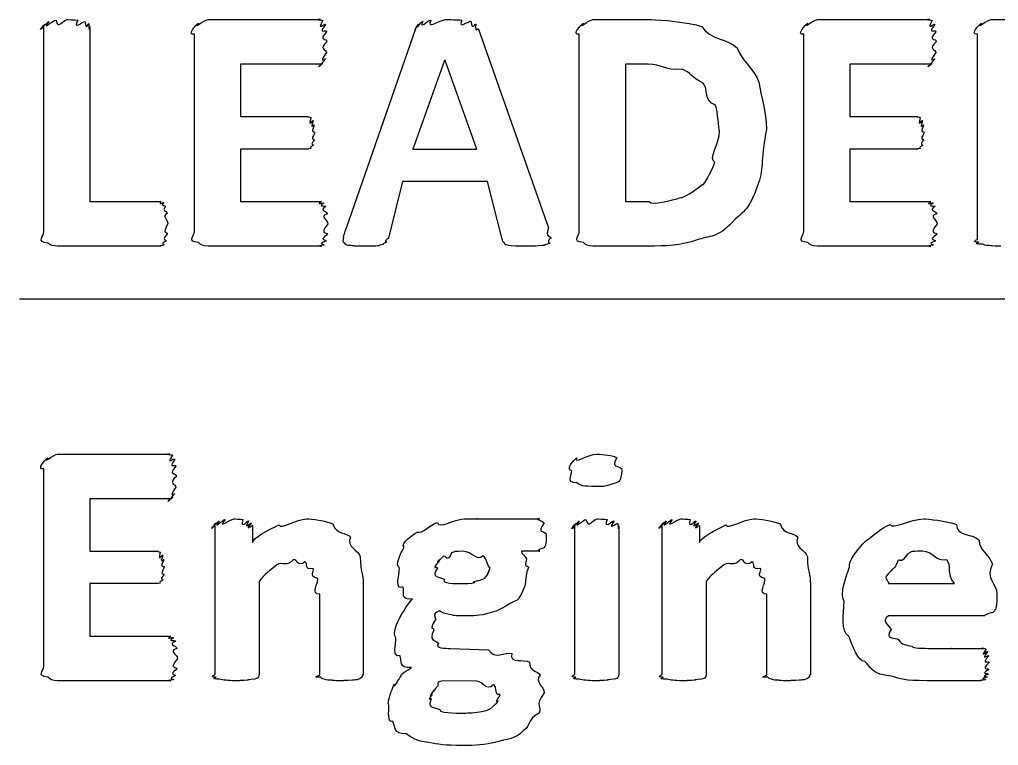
# Model space of a CAD drawing. Header units: millimetres. Extents: x 0 to 216, y 0 to 279.
# Drawn here: x 12.7 to 23.36, y 37.99 to 45.91 of the extents above; entities that cross this region are included whole.
import ezdxf

# ---------------------------------------------------------------- set-up
doc = ezdxf.new("R2010")
doc.units = ezdxf.units.MM
doc.layers.get('0').update_dxf_attribs({"linetype": 'CONTINUOUS'})

msp = doc.modelspace()

# ---------------------------------------------------------------- linework, layer by layer
at = {"color": 0}
for p, q in [((14.7533, 45.9066), (15.977, 45.9066)), ((18.9466, 45.9066), (19.575, 45.9066)), ((21.3913, 45.9066), (22.615, 45.9066)), ((23.2833, 45.9066), (23.9172, 45.9066)), ((12.9646, 43.597), (12.9646, 45.8294)), ((13.4662, 45.8294), (13.4662, 43.9222)), ((14.6044, 43.597), (14.6044, 45.7468)), ((16.2609, 43.6354), (17.016, 45.8075)), ((17.6995, 45.8018), (18.4602, 43.6354)), ((18.7978, 43.597), (18.7978, 45.7468)), ((21.2424, 43.597), (21.2424, 45.7468)), ((23.1345, 43.5144), (23.1345, 45.7468)), ((17.3302, 45.46), (16.9829, 44.4955)), ((17.3357, 45.46), (17.3302, 45.46)), ((17.683, 44.4955), (17.3357, 45.46)), ((15.977, 45.4215), (15.1061, 45.4215)), ((15.1061, 45.4215), (15.1061, 44.8483)), ((19.5475, 45.4215), (19.2994, 45.4215)), ((19.2994, 45.4215), (19.2994, 43.9222)), ((22.615, 45.4215), (21.7441, 45.4215)), ((21.7441, 45.4215), (21.7441, 44.8483)), ((15.1061, 44.8483), (15.8447, 44.8483)), ((21.7441, 44.8483), (22.4827, 44.8483)), ((20.3247, 44.6885), (20.3247, 44.6885)), ((20.8373, 44.7103), (20.8373, 44.7103)), ((15.8447, 44.4955), (15.1061, 44.4955)), ((15.1061, 44.4955), (15.1061, 43.9222)), ((16.9829, 44.4955), (17.683, 44.4955)), ((22.4827, 44.4955), (21.7441, 44.4955)), ((21.7441, 44.4955), (21.7441, 43.9222)), ((16.8727, 44.1427), (16.7184, 43.5254)), ((17.7987, 44.1427), (16.8727, 44.1427)), ((17.9586, 43.5144), (17.7987, 44.1427)), ((13.4662, 43.9222), (14.2379, 43.9222)), ((15.1061, 43.9222), (15.988, 43.9222)), ((19.2994, 43.9222), (19.5585, 43.9222)), ((21.7441, 43.9222), (22.626, 43.9222)), ((14.3151, 43.6852), (14.3151, 43.6852)), ((16.0596, 43.6795), (16.0596, 43.6795)), ((22.6977, 43.6795), (22.6977, 43.6795)), ((14.2379, 43.4372), (13.1134, 43.4372)), ((15.988, 43.4372), (14.7533, 43.4372)), ((19.5364, 43.4372), (18.9466, 43.4372)), ((22.626, 43.4372), (21.3913, 43.4372)), ((12.7, 42.8625), (203.2, 42.8625)), ((13.1134, 41.1688), (14.3371, 41.1688)), ((12.9646, 38.8592), (12.9646, 41.009)), ((19.2609, 40.9924), (19.2609, 40.9924)), ((14.3371, 40.6837), (13.4662, 40.6837)), ((13.4662, 40.6837), (13.4662, 40.1105)), ((17.8249, 40.4633), (18.3651, 40.4633)), ((14.8291, 38.771), (14.8291, 40.3916)), ((15.237, 40.3916), (15.237, 40.2043)), ((18.7482, 38.771), (18.7482, 40.386)), ((19.2278, 40.386), (19.2278, 38.771)), ((19.7005, 38.771), (19.7005, 40.3916)), ((20.1083, 40.3916), (20.1083, 40.2043)), ((18.4368, 40.2869), (18.4368, 40.2869)), ((13.4662, 40.1105), (14.2048, 40.1105)), ((18.3651, 40.1105), (18.1667, 40.1105)), ((17.8249, 39.9341), (17.8249, 39.9341)), ((15.3086, 39.7852), (15.3086, 38.7657)), ((20.18, 39.7852), (20.18, 38.7657)), ((14.2048, 39.7577), (13.4662, 39.7577)), ((13.4662, 39.7577), (13.4662, 39.1844)), ((16.4441, 39.7524), (16.4441, 38.771)), ((21.3155, 39.7524), (21.3155, 38.771)), ((22.1671, 39.7577), (22.8837, 39.7577)), ((15.9701, 38.7657), (15.9701, 39.642)), ((20.8414, 38.7657), (20.8414, 39.642)), ((23.3467, 39.6476), (23.3467, 39.5704)), ((23.1979, 39.4049), (22.1671, 39.4049)), ((13.4662, 39.1844), (14.3481, 39.1844)), ((17.395, 39.0521), (17.8084, 39.0356)), ((14.4198, 38.9421), (14.4198, 38.9421)), ((14.3481, 38.6994), (13.1134, 38.6994)), ((17.6816, 38.6941), (17.3398, 38.6994)), ((17.9352, 38.5505), (17.9352, 38.5505))]:
    msp.add_line(p, q, dxfattribs=at)
for points in [[(12.9646, 45.8294), (12.8764, 45.7482), (12.9673, 45.8488), (12.9756, 45.8569)], [(12.9756, 45.8569), (12.8943, 45.7659), (13.0004, 45.8763), (13.0197, 45.8844)], [(13.0197, 45.8844), (12.9315, 45.781), (13.0638, 45.8971), (13.0969, 45.901)], [(13.0969, 45.901), (13.1148, 45.7881), (13.1699, 45.9066), (13.2182, 45.9066)], [(13.2182, 45.9066), (13.2099, 45.9066), (13.3036, 45.9038), (13.3339, 45.901)], [(13.3339, 45.901), (13.2733, 45.781), (13.3918, 45.8914), (13.4111, 45.8844)], [(13.4111, 45.8844), (13.4304, 45.7701), (13.4469, 45.8735), (13.4552, 45.8625)], [(13.4552, 45.8625), (13.4455, 45.7482), (13.4662, 45.8403), (13.4662, 45.8294)], [(14.6044, 45.7468), (14.5162, 45.7369), (14.6182, 45.8417), (14.6485, 45.8682)], [(14.6485, 45.8682), (14.5741, 45.7881), (14.7119, 45.9066), (14.7533, 45.9066)], [(15.977, 45.9066), (15.9122, 45.9066), (15.9963, 45.9024), (16.0045, 45.8957)], [(16.0045, 45.8957), (15.9301, 45.7743), (16.0238, 45.8735), (16.0321, 45.8516)], [(17.016, 45.8075), (16.9802, 45.744), (17.0326, 45.8459), (17.0436, 45.8569)], [(17.0436, 45.8569), (17.0022, 45.7701), (17.0711, 45.8819), (17.0932, 45.89)], [(17.0932, 45.89), (17.0463, 45.7853), (17.1442, 45.901), (17.1814, 45.901)], [(17.1814, 45.901), (17.1235, 45.7881), (17.2751, 45.9066), (17.3413, 45.9066)], [(17.3413, 45.9066), (17.3812, 45.9066), (17.4735, 45.9038), (17.5176, 45.901)], [(17.5176, 45.901), (17.4694, 45.7853), (17.5948, 45.8971), (17.6168, 45.89)], [(17.6168, 45.89), (17.6348, 45.7701), (17.6609, 45.8706), (17.672, 45.8569)], [(17.672, 45.8569), (17.6568, 45.744), (17.6912, 45.8265), (17.6995, 45.8018)], [(18.7978, 45.7468), (18.7096, 45.7369), (18.8116, 45.8417), (18.8419, 45.8682)], [(18.8419, 45.8682), (18.7675, 45.7881), (18.9053, 45.9066), (18.9466, 45.9066)], [(19.575, 45.9066), (19.6825, 45.9066), (19.9802, 45.8805), (20.1318, 45.8294)], [(21.2424, 45.7468), (21.1542, 45.7369), (21.2562, 45.8417), (21.2865, 45.8682)], [(21.2865, 45.8682), (21.2121, 45.7881), (21.3499, 45.9066), (21.3913, 45.9066)], [(22.615, 45.9066), (22.5502, 45.9066), (22.6343, 45.9024), (22.6425, 45.8957)], [(22.6425, 45.8957), (22.5681, 45.7743), (22.6618, 45.8735), (22.6701, 45.8516)], [(23.1345, 45.7468), (23.0463, 45.7412), (23.1483, 45.8459), (23.1786, 45.8682)], [(23.1786, 45.8682), (23.1042, 45.7881), (23.242, 45.9066), (23.2833, 45.9066)], [(16.0321, 45.8516), (15.9453, 45.7331), (16.0431, 45.8075), (16.0431, 45.7743)], [(16.0431, 45.7743), (15.9494, 45.671), (16.0486, 45.708), (16.0486, 45.6639)], [(20.1318, 45.8294), (20.2227, 45.6861), (20.4143, 45.6999), (20.5176, 45.5979)], [(22.6701, 45.8516), (22.5833, 45.7331), (22.6811, 45.8075), (22.6811, 45.7743)], [(22.6811, 45.7743), (22.5874, 45.671), (22.6866, 45.708), (22.6866, 45.6639)], [(16.0486, 45.6639), (15.9494, 45.5828), (16.0459, 45.5814), (16.0431, 45.5482)], [(22.6866, 45.6639), (22.5874, 45.5828), (22.6839, 45.5814), (22.6811, 45.5482)], [(16.0431, 45.5482), (15.9453, 45.4021), (16.039, 45.4946), (16.0321, 45.4766)], [(20.5176, 45.5979), (20.5466, 45.4836), (20.6995, 45.3732), (20.7546, 45.2229)], [(22.6811, 45.5482), (22.5833, 45.4021), (22.677, 45.4946), (22.6701, 45.4766)], [(16.0045, 45.4325), (15.9122, 45.3471), (15.988, 45.4215), (15.977, 45.4215)], [(16.0321, 45.4766), (15.9301, 45.3665), (16.0155, 45.4434), (16.0045, 45.4325)], [(22.6425, 45.4325), (22.5502, 45.3471), (22.626, 45.4215), (22.615, 45.4215)], [(22.6701, 45.4766), (22.5681, 45.3665), (22.6536, 45.4434), (22.6425, 45.4325)], [(19.9168, 45.3665), (19.7156, 45.3471), (19.7018, 45.4215), (19.5475, 45.4215)], [(20.1483, 45.212), (20.0215, 45.2741), (20.0119, 45.3291), (19.9168, 45.3665)], [(20.7546, 45.2229), (20.7739, 45.0688), (20.8373, 44.9047), (20.8373, 44.7103)], [(20.2806, 44.9749), (20.1428, 45.0247), (20.2103, 45.146), (20.1483, 45.212)], [(20.3247, 44.6885), (20.315, 44.7269), (20.3095, 44.8867), (20.2806, 44.9749)], [(15.8447, 44.8483), (15.824, 44.8483), (15.864, 44.8441), (15.8722, 44.8374)], [(15.8722, 44.8374), (15.8419, 44.716), (15.8915, 44.8179), (15.8998, 44.8042)], [(15.8998, 44.8042), (15.8571, 44.6899), (15.9108, 44.7767), (15.9108, 44.7544)], [(22.4827, 44.8483), (22.462, 44.8483), (22.502, 44.8441), (22.5103, 44.8374)], [(22.5103, 44.8374), (22.48, 44.716), (22.5296, 44.8179), (22.5378, 44.8042)], [(22.5378, 44.8042), (22.4951, 44.6899), (22.5488, 44.7767), (22.5488, 44.7544)], [(15.9108, 44.7544), (15.8612, 44.6458), (15.9163, 44.7051), (15.9163, 44.6719)], [(20.2751, 44.3523), (20.1979, 44.377), (20.3247, 44.559), (20.3247, 44.6885)], [(20.8373, 44.7103), (20.7739, 44.4101), (20.807, 44.2874), (20.7491, 44.1262)], [(22.5488, 44.7544), (22.4992, 44.6458), (22.5544, 44.7051), (22.5544, 44.6719)], [(15.9108, 44.5893), (15.8571, 44.5354), (15.9067, 44.5477), (15.8998, 44.534)], [(15.9163, 44.6719), (15.8612, 44.5795), (15.9136, 44.6112), (15.9108, 44.5893)], [(22.5488, 44.5893), (22.4951, 44.5354), (22.5447, 44.5477), (22.5378, 44.534)], [(22.5544, 44.6719), (22.4992, 44.5795), (22.5516, 44.6112), (22.5488, 44.5893)], [(15.8722, 44.5012), (15.824, 44.4955), (15.8557, 44.4955), (15.8447, 44.4955)], [(15.8998, 44.534), (15.8419, 44.5064), (15.8833, 44.5079), (15.8722, 44.5012)], [(22.5103, 44.5012), (22.462, 44.4955), (22.4937, 44.4955), (22.4827, 44.4955)], [(22.5378, 44.534), (22.48, 44.5064), (22.5213, 44.5079), (22.5103, 44.5012)], [(20.1373, 44.1096), (20.1345, 44.0683), (20.2448, 44.2556), (20.2751, 44.3523)], [(19.9003, 43.9663), (19.892, 43.9402), (20.0739, 44.0461), (20.1373, 44.1096)], [(20.7491, 44.1262), (20.6568, 43.852), (20.6058, 43.8312), (20.4956, 43.7293)], [(19.5585, 43.9222), (19.5874, 43.8781), (19.8079, 43.936), (19.9003, 43.9663)], [(14.2379, 43.9222), (14.2103, 43.8781), (14.2627, 43.918), (14.271, 43.9113)], [(14.271, 43.9113), (14.2282, 43.863), (14.2889, 43.8891), (14.293, 43.8672)], [(14.293, 43.8672), (14.2393, 43.8231), (14.3054, 43.8245), (14.3095, 43.7956)], [(15.988, 43.9222), (15.9191, 43.8781), (16.0073, 43.9166), (16.0155, 43.9057)], [(16.0155, 43.9057), (15.9384, 43.8587), (16.0335, 43.8849), (16.0376, 43.8672)], [(16.0376, 43.8672), (15.9494, 43.8231), (16.05, 43.8231), (16.0541, 43.79)], [(22.626, 43.9222), (22.5571, 43.8781), (22.6453, 43.9166), (22.6536, 43.9057)], [(22.6536, 43.9057), (22.5764, 43.8587), (22.6715, 43.8849), (22.6756, 43.8672)], [(22.6756, 43.8672), (22.5874, 43.8231), (22.688, 43.8231), (22.6921, 43.79)], [(14.3095, 43.7956), (14.2462, 43.7638), (14.3151, 43.7293), (14.3151, 43.6852)], [(16.0541, 43.79), (15.9563, 43.7596), (16.0596, 43.7236), (16.0596, 43.6795)], [(20.4956, 43.7293), (20.3192, 43.5321), (20.2503, 43.5557), (20.0932, 43.5088)], [(22.6921, 43.79), (22.5943, 43.7596), (22.6977, 43.7236), (22.6977, 43.6795)], [(14.3151, 43.6852), (14.2462, 43.5543), (14.3123, 43.5984), (14.3095, 43.5695)], [(16.0596, 43.6795), (15.9563, 43.5543), (16.0569, 43.597), (16.0541, 43.5638)], [(16.2333, 43.531), (16.2195, 43.5254), (16.2457, 43.5913), (16.2609, 43.6354)], [(18.4602, 43.6354), (18.4216, 43.5254), (18.4836, 43.5543), (18.4878, 43.5254)], [(22.6977, 43.6795), (22.5943, 43.5543), (22.6949, 43.597), (22.6921, 43.5638)], [(13.0087, 43.4703), (12.8764, 43.4841), (12.9646, 43.5377), (12.9646, 43.597)], [(14.3095, 43.5695), (14.2393, 43.495), (14.2999, 43.5144), (14.293, 43.4922)], [(14.6485, 43.4756), (14.5162, 43.488), (14.6044, 43.542), (14.6044, 43.597)], [(16.0541, 43.5638), (15.9494, 43.4922), (16.0445, 43.5102), (16.0376, 43.4922)], [(16.2443, 43.4703), (16.2126, 43.4728), (16.2292, 43.5046), (16.2333, 43.531)], [(16.7184, 43.5254), (16.6536, 43.477), (16.7073, 43.4922), (16.6963, 43.4813)], [(17.9807, 43.4756), (17.9614, 43.4728), (17.9655, 43.4993), (17.9586, 43.5144)], [(18.4878, 43.5254), (18.4285, 43.4703), (18.485, 43.4785), (18.4712, 43.4647)], [(18.8419, 43.4756), (18.7096, 43.488), (18.7978, 43.542), (18.7978, 43.597)], [(20.0932, 43.5088), (19.8892, 43.4372), (19.7528, 43.4372), (19.5364, 43.4372)], [(21.2865, 43.4756), (21.1542, 43.488), (21.2424, 43.542), (21.2424, 43.597)], [(22.6921, 43.5638), (22.5874, 43.4922), (22.6825, 43.5102), (22.6756, 43.4922)], [(23.1455, 43.4813), (23.0463, 43.477), (23.1345, 43.5031), (23.1345, 43.5144)], [(13.1134, 43.4372), (13.0528, 43.4372), (13.0376, 43.4481), (13.0087, 43.4703)], [(14.271, 43.4481), (14.2103, 43.4372), (14.2517, 43.4372), (14.2379, 43.4372)], [(14.293, 43.4922), (14.2282, 43.4552), (14.282, 43.459), (14.271, 43.4481)], [(14.7533, 43.4372), (14.6926, 43.4372), (14.6775, 43.4495), (14.6485, 43.4756)], [(16.0155, 43.4481), (15.9191, 43.4372), (15.999, 43.4372), (15.988, 43.4372)], [(16.0376, 43.4922), (15.9384, 43.4552), (16.0266, 43.459), (16.0155, 43.4481)], [(16.316, 43.4428), (16.2388, 43.4439), (16.2581, 43.4552), (16.2443, 43.4703)], [(16.4483, 43.4372), (16.305, 43.4372), (16.3491, 43.4386), (16.316, 43.4428)], [(16.5806, 43.4372), (16.5323, 43.4372), (16.5034, 43.4372), (16.4483, 43.4372)], [(16.6577, 43.4538), (16.5985, 43.44), (16.6136, 43.44), (16.5806, 43.4372)], [(16.6963, 43.4813), (16.6357, 43.4552), (16.6756, 43.4605), (16.6577, 43.4538)], [(18.0192, 43.4481), (17.9765, 43.4509), (17.9875, 43.4647), (17.9807, 43.4756)], [(18.1019, 43.4372), (18.0137, 43.44), (18.0371, 43.4439), (18.0192, 43.4481)], [(18.2507, 43.4372), (18.0867, 43.4372), (18.1378, 43.4372), (18.1019, 43.4372)], [(18.394, 43.4428), (18.3293, 43.4372), (18.3128, 43.4372), (18.2507, 43.4372)], [(18.4712, 43.4647), (18.3996, 43.4439), (18.4299, 43.4453), (18.394, 43.4428)], [(18.9466, 43.4372), (18.886, 43.4372), (18.8709, 43.4495), (18.8419, 43.4756)], [(21.3913, 43.4372), (21.3306, 43.4372), (21.3155, 43.4495), (21.2865, 43.4756)], [(22.6536, 43.4481), (22.5571, 43.4372), (22.637, 43.4372), (22.626, 43.4372)], [(22.6756, 43.4922), (22.5764, 43.4552), (22.6646, 43.459), (22.6536, 43.4481)], [(23.1896, 43.459), (23.0642, 43.459), (23.1565, 43.4728), (23.1455, 43.4813)], [(23.2613, 43.4428), (23.2186, 43.4439), (23.2076, 43.4509), (23.1896, 43.459)], [(23.3881, 43.4372), (23.2806, 43.4372), (23.2944, 43.4386), (23.2613, 43.4428)], [(13.0087, 41.1304), (12.9343, 41.0503), (13.0721, 41.1688), (13.1134, 41.1688)], [(14.3371, 41.1688), (14.2723, 41.1688), (14.3564, 41.1649), (14.3647, 41.1579)], [(18.7702, 41.1304), (18.7234, 41.0503), (18.8832, 41.1688), (18.9907, 41.1688)], [(18.9907, 41.1688), (19.0541, 41.1688), (19.1685, 41.1551), (19.2057, 41.1304)], [(12.9646, 41.009), (12.8764, 40.9995), (12.9784, 41.1043), (13.0087, 41.1304)], [(14.3647, 41.1579), (14.2903, 41.0365), (14.3839, 41.1357), (14.3922, 41.1138)], [(14.3922, 41.1138), (14.3054, 40.9952), (14.4032, 41.0697), (14.4032, 41.0365)], [(18.7151, 40.9871), (18.6462, 40.9995), (18.7331, 41.1043), (18.7702, 41.1304)], [(19.2057, 41.1304), (19.1286, 40.9995), (19.2609, 41.0587), (19.2609, 40.9924)], [(14.4032, 41.0365), (14.3095, 40.9332), (14.4088, 40.9706), (14.4088, 40.9265)], [(18.7702, 40.8548), (18.6462, 40.8672), (18.7151, 40.9236), (18.7151, 40.9871)], [(19.2609, 40.9924), (19.2457, 40.8672), (19.2402, 40.8795), (19.2002, 40.8548)], [(14.4088, 40.9265), (14.3095, 40.845), (14.406, 40.8436), (14.4032, 40.8107)], [(18.9852, 40.816), (18.8378, 40.816), (18.8061, 40.8284), (18.7702, 40.8548)], [(19.2002, 40.8548), (19.0514, 40.816), (19.0913, 40.816), (18.9852, 40.816)], [(14.3922, 40.7388), (14.2903, 40.6287), (14.3757, 40.706), (14.3647, 40.6947)], [(14.4032, 40.8107), (14.3054, 40.6647), (14.3991, 40.7568), (14.3922, 40.7388)], [(14.3647, 40.6947), (14.2723, 40.6093), (14.3481, 40.6837), (14.3371, 40.6837)], [(14.8291, 40.3916), (14.7491, 40.3091), (14.8318, 40.411), (14.8401, 40.4192)], [(14.8401, 40.4192), (14.7643, 40.3271), (14.858, 40.4372), (14.8732, 40.4414)], [(14.8732, 40.4414), (14.7974, 40.338), (14.9131, 40.4537), (14.9393, 40.458)], [(14.9393, 40.458), (14.8483, 40.3447), (14.9958, 40.4633), (15.033, 40.4633)], [(15.033, 40.4633), (15.044, 40.4633), (15.1061, 40.4604), (15.1322, 40.458)], [(15.1322, 40.458), (15.0992, 40.338), (15.1832, 40.4481), (15.1984, 40.4414)], [(15.1984, 40.4414), (15.1281, 40.3271), (15.2218, 40.4301), (15.226, 40.4192)], [(15.226, 40.4192), (15.1391, 40.3091), (15.237, 40.4026), (15.237, 40.3916)], [(15.5236, 40.3973), (15.5429, 40.3447), (15.7193, 40.4633), (15.8268, 40.4633)], [(15.8268, 40.4633), (15.8819, 40.4633), (16.0362, 40.4442), (16.1134, 40.4082)], [(17.0312, 40.32), (17.0918, 40.2978), (17.1662, 40.4026), (17.2516, 40.4248)], [(17.2516, 40.4248), (17.2641, 40.3447), (17.4349, 40.4633), (17.5383, 40.4633)], [(17.5383, 40.4633), (17.5397, 40.4633), (17.6444, 40.4633), (17.6926, 40.4633)], [(17.6926, 40.4633), (17.6348, 40.4633), (17.7836, 40.4633), (17.8249, 40.4633)], [(18.3651, 40.4633), (18.2893, 40.4633), (18.3996, 40.4481), (18.4147, 40.4192)], [(18.4147, 40.4192), (18.3183, 40.2897), (18.4368, 40.349), (18.4368, 40.2869)], [(18.7482, 40.386), (18.6683, 40.3049), (18.751, 40.4054), (18.7592, 40.4139)], [(18.7592, 40.4139), (18.6834, 40.3229), (18.7785, 40.4329), (18.7978, 40.4414)], [(18.7978, 40.4414), (18.7206, 40.338), (18.8391, 40.4537), (18.8695, 40.458)], [(18.8695, 40.458), (18.8998, 40.3447), (18.9425, 40.4633), (18.9907, 40.4633)], [(18.9907, 40.4633), (18.9921, 40.4633), (19.0707, 40.4604), (19.101, 40.458)], [(19.101, 40.458), (19.0541, 40.338), (19.1589, 40.4481), (19.1782, 40.4414)], [(19.1782, 40.4414), (19.0913, 40.3229), (19.2085, 40.4248), (19.2168, 40.4139)], [(19.2168, 40.4139), (19.2236, 40.3049), (19.2278, 40.3973), (19.2278, 40.386)], [(19.7005, 40.3916), (19.6205, 40.3091), (19.7032, 40.411), (19.7115, 40.4192)], [(19.7115, 40.4192), (19.6357, 40.3271), (19.7294, 40.4372), (19.7445, 40.4414)], [(19.7445, 40.4414), (19.6687, 40.338), (19.7845, 40.4537), (19.8107, 40.458)], [(19.8107, 40.458), (19.7197, 40.3447), (19.8672, 40.4633), (19.9044, 40.4633)], [(19.9044, 40.4633), (19.9154, 40.4633), (19.9774, 40.4604), (20.0036, 40.458)], [(20.0036, 40.458), (19.9705, 40.338), (20.0546, 40.4481), (20.0697, 40.4414)], [(20.0697, 40.4414), (19.9995, 40.3271), (20.0932, 40.4301), (20.0973, 40.4192)], [(20.0973, 40.4192), (20.0105, 40.3091), (20.1083, 40.4026), (20.1083, 40.3916)], [(20.395, 40.3973), (20.4143, 40.3447), (20.5907, 40.4633), (20.6981, 40.4633)], [(20.6981, 40.4633), (20.7532, 40.4633), (20.9076, 40.4442), (20.9848, 40.4082)], [(22.1837, 40.4026), (22.1947, 40.3447), (22.411, 40.4633), (22.5475, 40.4633)], [(22.5475, 40.4633), (22.5874, 40.4633), (22.8065, 40.4428), (22.9058, 40.4026)], [(15.237, 40.2043), (15.2342, 40.2565), (15.4271, 40.3532), (15.5236, 40.3973)], [(16.1134, 40.4082), (16.1575, 40.2759), (16.2581, 40.3271), (16.3063, 40.265)], [(16.8879, 40.1546), (16.8493, 40.2057), (16.9678, 40.2759), (17.0312, 40.32)], [(20.1083, 40.2043), (20.1056, 40.2565), (20.2985, 40.3532), (20.395, 40.3973)], [(20.9848, 40.4082), (21.0289, 40.2759), (21.1294, 40.3271), (21.1777, 40.265)], [(21.9136, 40.2209), (21.9811, 40.265), (22.0762, 40.3613), (22.1837, 40.4026)], [(22.9058, 40.4026), (22.9071, 40.265), (23.0904, 40.3049), (23.1538, 40.2318)], [(16.3063, 40.265), (16.2567, 40.1507), (16.3917, 40.1299), (16.411, 40.0498)], [(18.4368, 40.2869), (18.4368, 40.1655), (18.4285, 40.1782), (18.4147, 40.1493)], [(21.1777, 40.265), (21.1281, 40.1507), (21.2631, 40.1299), (21.2824, 40.0498)], [(21.7427, 39.9397), (21.7165, 39.9891), (21.8392, 40.1436), (21.9136, 40.2209)], [(23.1538, 40.2318), (23.1538, 40.1175), (23.2668, 40.072), (23.2971, 39.9729)], [(14.2048, 40.1105), (14.1841, 40.1105), (14.2241, 40.1066), (14.2324, 40.0995)], [(14.2324, 40.0995), (14.2021, 39.9782), (14.2517, 40.0801), (14.2599, 40.0664)], [(16.8383, 39.9288), (16.7831, 39.9563), (16.8548, 40.0886), (16.8879, 40.1546)], [(17.406, 40.0939), (17.3633, 39.9743), (17.3426, 40.0734), (17.3178, 40.0554)], [(17.5328, 40.1105), (17.4336, 40.1105), (17.4418, 40.1052), (17.406, 40.0939)], [(17.7478, 40.0611), (17.6899, 39.9919), (17.6237, 40.1105), (17.5328, 40.1105)], [(18.1667, 40.1105), (18.1639, 40.0844), (18.2108, 40.0569), (18.2218, 40.0279)], [(18.4147, 40.1493), (18.2893, 40.1105), (18.383, 40.1105), (18.3651, 40.1105)], [(22.5364, 40.1105), (22.378, 40.1105), (22.4207, 40.101), (22.3766, 40.083)], [(22.801, 40.017), (22.6756, 39.9919), (22.6536, 40.1105), (22.5364, 40.1105)], [(14.2599, 40.0664), (14.2172, 39.9521), (14.271, 40.0389), (14.271, 40.017)], [(14.271, 40.017), (14.2214, 39.908), (14.2765, 39.9673), (14.2765, 39.9341)], [(15.6834, 40.0223), (15.6132, 39.9341), (15.5636, 40.0018), (15.5015, 39.9616)], [(15.8102, 39.9948), (15.7193, 39.9341), (15.7303, 40.0223), (15.6834, 40.0223)], [(15.8984, 39.9232), (15.7937, 39.9009), (15.8461, 39.9796), (15.8102, 39.9948)], [(16.411, 40.0498), (16.4138, 39.8709), (16.4441, 39.8695), (16.4441, 39.7524)], [(17.2682, 40.0004), (17.1759, 39.8971), (17.2516, 39.9535), (17.2516, 39.9288)], [(17.3178, 40.0554), (17.1979, 39.9411), (17.2792, 40.0223), (17.2682, 40.0004)], [(17.8249, 39.9341), (17.7932, 39.9302), (17.7987, 40.0308), (17.7478, 40.0611)], [(18.2218, 40.0279), (18.1901, 39.908), (18.2438, 39.9673), (18.2438, 39.9341)], [(20.5548, 40.0223), (20.4845, 39.9341), (20.4349, 40.0018), (20.3729, 39.9616)], [(20.6816, 39.9948), (20.5907, 39.9341), (20.6017, 40.0223), (20.5548, 40.0223)], [(20.7698, 39.9232), (20.6651, 39.9009), (20.7174, 39.9796), (20.6816, 39.9948)], [(21.2824, 40.0498), (21.2852, 39.8709), (21.3155, 39.8695), (21.3155, 39.7524)], [(22.2663, 40.0057), (22.2305, 39.8928), (22.2126, 39.9397), (22.1947, 39.8956)], [(22.3766, 40.083), (22.2898, 39.9563), (22.2953, 40.0389), (22.2663, 40.0057)], [(22.8837, 39.7577), (22.7928, 39.8681), (22.8589, 39.9535), (22.801, 40.017)], [(14.2765, 39.9341), (14.2214, 39.842), (14.2737, 39.8734), (14.271, 39.8515)], [(15.5015, 39.9616), (15.3706, 39.853), (15.3748, 39.8625), (15.3086, 39.7852)], [(15.948, 39.8127), (15.8378, 39.8378), (15.9205, 39.8928), (15.8984, 39.9232)], [(16.8768, 39.7245), (16.7831, 39.6723), (16.8383, 39.8473), (16.8383, 39.9288)], [(17.2516, 39.9288), (17.1759, 39.8198), (17.2765, 39.835), (17.3288, 39.8018)], [(17.8029, 39.8681), (17.7932, 39.853), (17.8249, 39.9122), (17.8249, 39.9341)], [(18.2438, 39.9341), (18.1901, 39.7909), (18.2273, 39.7743), (18.1942, 39.7083)], [(20.3729, 39.9616), (20.242, 39.853), (20.2461, 39.8625), (20.18, 39.7852)], [(20.8194, 39.8127), (20.7091, 39.8378), (20.7918, 39.8928), (20.7698, 39.9232)], [(21.682, 39.5647), (21.6352, 39.6505), (21.7013, 39.8293), (21.7427, 39.9397)], [(22.1947, 39.8956), (22.0803, 39.8046), (22.1699, 39.8046), (22.1671, 39.7577)], [(23.2971, 39.9729), (23.2158, 39.8018), (23.3467, 39.7648), (23.3467, 39.6476)], [(14.2599, 39.7965), (14.2021, 39.7686), (14.2434, 39.7701), (14.2324, 39.7633)], [(14.271, 39.8515), (14.2172, 39.7979), (14.2668, 39.8103), (14.2599, 39.7965)], [(15.9701, 39.642), (15.8626, 39.6363), (15.9618, 39.7715), (15.948, 39.8127)], [(17.3288, 39.8018), (17.2792, 39.7577), (17.4501, 39.7577), (17.5383, 39.7577)], [(17.6596, 39.7686), (17.6017, 39.7757), (17.7257, 39.7923), (17.7478, 39.8074)], [(17.7478, 39.8074), (17.7671, 39.8089), (17.7919, 39.8459), (17.8029, 39.8681)], [(20.8414, 39.642), (20.7339, 39.6363), (20.8332, 39.7715), (20.8194, 39.8127)], [(14.2324, 39.7633), (14.1841, 39.7577), (14.2159, 39.7577), (14.2048, 39.7577)], [(16.9816, 39.5923), (16.8341, 39.5661), (16.9017, 39.6723), (16.8768, 39.7245)], [(17.5383, 39.7577), (17.5328, 39.7577), (17.6265, 39.7605), (17.6596, 39.7686)], [(18.1942, 39.7083), (18.124, 39.54), (18.113, 39.587), (18.0509, 39.5429)], [(16.8493, 39.3996), (16.8231, 39.3569), (16.9265, 39.5372), (16.9816, 39.5923)], [(21.7372, 39.1791), (21.6352, 39.2465), (21.682, 39.4173), (21.682, 39.5647)], [(23.3467, 39.5704), (23.3329, 39.46), (23.3316, 39.4727), (23.3026, 39.4437)], [(17.2737, 39.46), (17.1759, 39.4159), (17.2434, 39.4021), (17.2296, 39.3665)], [(17.3839, 39.4215), (17.3343, 39.4272), (17.2985, 39.4451), (17.2737, 39.46)], [(18.0509, 39.5429), (17.8814, 39.4518), (17.9131, 39.4628), (17.8249, 39.4381)], [(16.7997, 39.1679), (16.7569, 39.2134), (16.8162, 39.3291), (16.8493, 39.3996)], [(17.2296, 39.3665), (17.1497, 39.2285), (17.2131, 39.2949), (17.2131, 39.2508)], [(17.5383, 39.4049), (17.4336, 39.4049), (17.4349, 39.4106), (17.3839, 39.4215)], [(17.8249, 39.4381), (17.7092, 39.4049), (17.6444, 39.4049), (17.5383, 39.4049)], [(22.1671, 39.4049), (22.0762, 39.3499), (22.1754, 39.3002), (22.1947, 39.2561)], [(23.3026, 39.4437), (23.1607, 39.4049), (23.242, 39.4049), (23.1979, 39.4049)], [(17.2131, 39.2508), (17.1497, 39.1294), (17.2296, 39.1474), (17.2627, 39.1072)], [(22.1947, 39.2561), (22.1134, 39.1432), (22.2402, 39.1749), (22.2774, 39.146)], [(14.3481, 39.1844), (14.2792, 39.1403), (14.3674, 39.1791), (14.3757, 39.1679)], [(14.3757, 39.1679), (14.2985, 39.1213), (14.3936, 39.1474), (14.3977, 39.1294)], [(16.8438, 38.9749), (16.7569, 38.9421), (16.7997, 39.0977), (16.7997, 39.1679)], [(21.9081, 38.9089), (21.8309, 38.9117), (21.7771, 39.0715), (21.7372, 39.1791)], [(22.2774, 39.146), (22.3049, 39.0853), (22.3614, 39.0924), (22.4207, 39.0744)], [(14.3977, 39.1294), (14.3095, 39.0853), (14.4102, 39.0853), (14.4143, 39.0521)], [(14.4143, 39.0521), (14.3164, 39.0218), (14.4198, 38.9862), (14.4198, 38.9421)], [(17.2627, 39.1072), (17.2158, 39.0521), (17.3398, 39.0521), (17.395, 39.0521)], [(17.8084, 39.0356), (17.8773, 38.9199), (17.9875, 39.019), (18.0619, 38.9971)], [(22.4207, 39.0744), (22.4221, 39.0521), (22.5488, 39.0521), (22.6301, 39.0521)], [(22.6301, 39.0521), (22.7046, 39.0521), (22.7873, 39.0521), (22.8506, 39.0521)], [(22.8506, 39.0521), (22.8299, 39.0521), (22.9664, 39.0521), (23.0105, 39.0521)], [(23.0105, 39.0521), (23.0394, 39.0521), (23.0959, 39.0521), (23.1262, 39.0521)], [(23.1262, 39.0521), (23.1014, 39.0521), (23.1841, 39.0521), (23.2034, 39.0521)], [(23.2034, 39.0521), (23.1317, 39.0521), (23.2227, 39.0493), (23.231, 39.0469)], [(23.231, 39.0469), (23.1455, 38.9269), (23.2434, 39.0331), (23.2475, 39.019)], [(14.4198, 38.9421), (14.3164, 38.8165), (14.417, 38.8592), (14.4143, 38.8264)], [(16.9706, 38.8426), (16.8162, 38.8278), (16.8727, 38.9199), (16.8438, 38.9749)], [(18.0619, 38.9971), (18.0289, 38.8758), (18.2025, 38.9435), (18.2549, 38.9033)], [(23.2475, 39.019), (23.1565, 38.9008), (23.2585, 38.9915), (23.2585, 38.9696)], [(23.2585, 38.9696), (23.1607, 38.8606), (23.264, 38.9269), (23.264, 38.898)], [(13.0087, 38.7382), (12.8764, 38.7505), (12.9646, 38.8041), (12.9646, 38.8592)], [(14.4143, 38.8264), (14.3095, 38.7544), (14.4046, 38.7724), (14.3977, 38.7544)], [(16.8603, 38.7544), (16.83, 38.7657), (16.9292, 38.8126), (16.9706, 38.8426)], [(18.2549, 38.9033), (18.2494, 38.7946), (18.3444, 38.8151), (18.3706, 38.76)], [(22.1947, 38.7491), (21.9811, 38.7685), (21.9852, 38.8387), (21.9081, 38.9089)], [(23.2585, 38.8207), (23.1565, 38.7615), (23.2558, 38.7847), (23.253, 38.771)], [(23.264, 38.898), (23.1607, 38.8013), (23.2613, 38.8426), (23.2585, 38.8207)], [(13.1134, 38.6994), (13.0528, 38.6994), (13.0376, 38.7117), (13.0087, 38.7382)], [(14.3757, 38.7103), (14.2792, 38.6994), (14.3591, 38.6994), (14.3481, 38.6994)], [(14.3977, 38.7544), (14.2985, 38.7174), (14.3867, 38.7216), (14.3757, 38.7103)], [(14.8401, 38.7382), (14.7491, 38.7354), (14.8291, 38.76), (14.8291, 38.771)], [(14.8787, 38.716), (14.7643, 38.7174), (14.847, 38.7297), (14.8401, 38.7382)], [(14.9503, 38.705), (14.9187, 38.7064), (14.8966, 38.7117), (14.8787, 38.716)], [(15.259, 38.716), (15.135, 38.7064), (15.2149, 38.7078), (15.1819, 38.705)], [(15.2976, 38.7382), (15.2893, 38.7174), (15.2769, 38.723), (15.259, 38.716)], [(15.3086, 38.7657), (15.3045, 38.7325), (15.3045, 38.7449), (15.2976, 38.7382)], [(15.9811, 38.7382), (15.8626, 38.7325), (15.9701, 38.7544), (15.9701, 38.7657)], [(16.0197, 38.716), (15.9949, 38.7174), (15.988, 38.7297), (15.9811, 38.7382)], [(16.0914, 38.705), (16.0321, 38.7064), (16.0376, 38.7117), (16.0197, 38.716)], [(16.3945, 38.716), (16.3628, 38.7064), (16.3518, 38.7078), (16.3229, 38.705)], [(16.4331, 38.7382), (16.4, 38.7174), (16.4124, 38.723), (16.3945, 38.716)], [(16.4441, 38.771), (16.4138, 38.7354), (16.44, 38.7491), (16.4331, 38.7382)], [(16.7831, 38.6609), (16.768, 38.5893), (16.83, 38.7244), (16.8603, 38.7544)], [(18.3706, 38.76), (18.3045, 38.6856), (18.4147, 38.6415), (18.4147, 38.5671)], [(18.7592, 38.7382), (18.6683, 38.7354), (18.7482, 38.76), (18.7482, 38.771)], [(18.7978, 38.716), (18.6834, 38.7174), (18.7661, 38.7297), (18.7592, 38.7382)], [(18.8695, 38.705), (18.8378, 38.7064), (18.8157, 38.7117), (18.7978, 38.716)], [(19.1782, 38.716), (19.0541, 38.7064), (19.1341, 38.7078), (19.101, 38.705)], [(19.2168, 38.7382), (19.2085, 38.7174), (19.1961, 38.723), (19.1782, 38.716)], [(19.2278, 38.771), (19.2236, 38.7354), (19.2236, 38.7491), (19.2168, 38.7382)], [(19.7115, 38.7382), (19.6205, 38.7354), (19.7005, 38.76), (19.7005, 38.771)], [(19.7501, 38.716), (19.6357, 38.7174), (19.7183, 38.7297), (19.7115, 38.7382)], [(19.8217, 38.705), (19.79, 38.7064), (19.768, 38.7117), (19.7501, 38.716)], [(20.1304, 38.716), (20.0063, 38.7064), (20.0863, 38.7078), (20.0532, 38.705)], [(20.169, 38.7382), (20.1607, 38.7174), (20.1483, 38.723), (20.1304, 38.716)], [(20.18, 38.7657), (20.1759, 38.7325), (20.1759, 38.7449), (20.169, 38.7382)], [(20.8525, 38.7382), (20.7339, 38.7325), (20.8414, 38.7544), (20.8414, 38.7657)], [(20.8911, 38.716), (20.8662, 38.7174), (20.8594, 38.7297), (20.8525, 38.7382)], [(20.9627, 38.705), (20.9035, 38.7064), (20.909, 38.7117), (20.8911, 38.716)], [(21.2659, 38.716), (21.2342, 38.7064), (21.2232, 38.7078), (21.1942, 38.705)], [(21.3045, 38.7382), (21.2714, 38.7174), (21.2838, 38.723), (21.2659, 38.716)], [(21.3155, 38.771), (21.2852, 38.7354), (21.3114, 38.7491), (21.3045, 38.7382)], [(22.586, 38.6994), (22.327, 38.6994), (22.3077, 38.716), (22.1947, 38.7491)], [(23.2254, 38.7103), (23.1276, 38.6994), (23.1951, 38.6994), (23.1593, 38.6994)], [(23.242, 38.7382), (23.1428, 38.7174), (23.2324, 38.7216), (23.2254, 38.7103)], [(23.253, 38.771), (23.1538, 38.7354), (23.2489, 38.7491), (23.242, 38.7382)], [(15.0716, 38.6994), (14.9806, 38.6994), (14.9834, 38.7008), (14.9503, 38.705)], [(15.1819, 38.705), (15.073, 38.6994), (15.1157, 38.6994), (15.0716, 38.6994)], [(16.2071, 38.6994), (16.0941, 38.6994), (16.1244, 38.7008), (16.0914, 38.705)], [(16.3229, 38.705), (16.1864, 38.6994), (16.254, 38.6994), (16.2071, 38.6994)], [(16.739, 38.5505), (16.728, 38.5202), (16.7638, 38.6249), (16.7831, 38.6609)], [(17.2572, 38.6443), (17.1607, 38.5272), (17.2241, 38.6098), (17.2131, 38.5946)], [(17.3398, 38.6994), (17.202, 38.6814), (17.2792, 38.6637), (17.2572, 38.6443)], [(17.8635, 38.6553), (17.7753, 38.5755), (17.7588, 38.6913), (17.6816, 38.6941)], [(17.9352, 38.5505), (17.8663, 38.5272), (17.9104, 38.6306), (17.8635, 38.6553)], [(18.9907, 38.6994), (18.8998, 38.6994), (18.9025, 38.7008), (18.8695, 38.705)], [(19.101, 38.705), (18.9921, 38.6994), (19.0348, 38.6994), (18.9907, 38.6994)], [(19.943, 38.6994), (19.852, 38.6994), (19.8548, 38.7008), (19.8217, 38.705)], [(20.0532, 38.705), (19.9444, 38.6994), (19.9871, 38.6994), (19.943, 38.6994)], [(21.0785, 38.6994), (20.9655, 38.6994), (20.9958, 38.7008), (20.9627, 38.705)], [(21.1942, 38.705), (21.0578, 38.6994), (21.1253, 38.6994), (21.0785, 38.6994)], [(22.8231, 38.6994), (22.6756, 38.6994), (22.6701, 38.6994), (22.586, 38.6994)], [(23.016, 38.6994), (22.9402, 38.6994), (22.8961, 38.6994), (22.8231, 38.6994)], [(23.1593, 38.6994), (23.0546, 38.6994), (23.0739, 38.6994), (23.016, 38.6994)], [(16.7225, 38.4348), (16.706, 38.4457), (16.728, 38.5149), (16.739, 38.5505)], [(17.191, 38.5452), (17.1318, 38.4651), (17.1855, 38.5163), (17.1855, 38.5011)], [(17.1855, 38.5011), (17.1318, 38.3992), (17.2158, 38.4115), (17.2792, 38.3854)], [(17.2131, 38.5946), (17.1387, 38.4941), (17.1938, 38.5604), (17.191, 38.5452)], [(17.9131, 38.4789), (17.8663, 38.457), (17.9352, 38.5258), (17.9352, 38.5505)], [(18.4147, 38.5671), (18.3045, 38.4168), (18.3954, 38.4168), (18.3596, 38.3466)], [(16.7666, 38.2584), (16.706, 38.2252), (16.7225, 38.3727), (16.7225, 38.4348)], [(17.7312, 38.3632), (17.7822, 38.3688), (17.8222, 38.3907), (17.8525, 38.4129)], [(17.8525, 38.4129), (17.8415, 38.4101), (17.9021, 38.4542), (17.9131, 38.4789)], [(17.2792, 38.3854), (17.2599, 38.3466), (17.4349, 38.3466), (17.5493, 38.3466)], [(17.5493, 38.3466), (17.5659, 38.3466), (17.683, 38.3522), (17.7312, 38.3632)], [(18.3596, 38.3466), (18.2301, 38.2736), (18.2673, 38.2115), (18.1942, 38.1593)], [(16.9099, 38.1208), (16.7638, 38.1152), (16.7955, 38.2034), (16.7666, 38.2584)], [(17.1579, 38.027), (17.0146, 38.0379), (16.9761, 38.0806), (16.9099, 38.1208)], [(18.1942, 38.1593), (18.084, 38.0531), (18.0289, 38.0683), (17.9186, 38.0379)], [(17.5273, 37.9938), (17.3343, 37.9938), (17.2599, 38.0048), (17.1579, 38.027)], [(17.9186, 38.0379), (17.745, 37.9938), (17.6775, 37.9938), (17.5273, 37.9938)]]:
    msp.add_open_spline(points, degree=3, dxfattribs=at)

doc.saveas('drawing.dxf')
